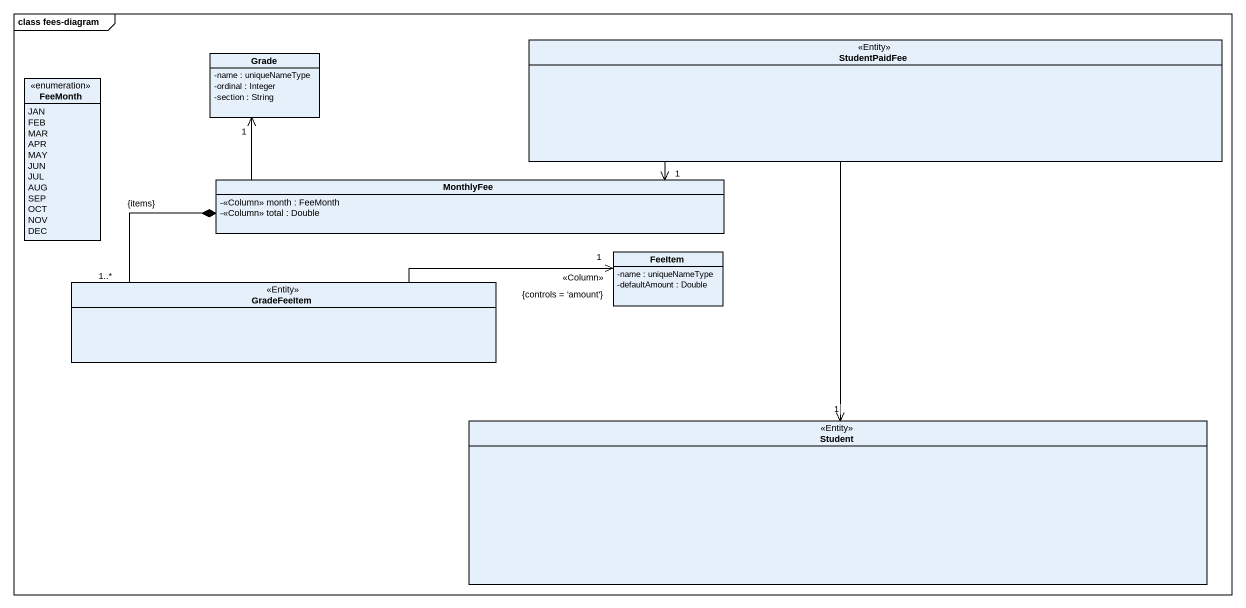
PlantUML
@startuml
mainframe class fees-diagram
hide circle
hide empty members
skinparam classAttributeIconSize 0
class Grade {
  -name : uniqueNameType
  -ordinal : Integer
  -section : String
}
class StudentPaidFee <<Entity>>
enum FeeMonth {
  JAN
  FEB
  MAR
  APR
  MAY
  JUN
  JUL
  AUG
  SEP
  OCT
  NOV
  DEC
}
class MonthlyFee {
  -<<Column>> month : FeeMonth
  -<<Column>> total : Double
}
class GradeFeeItem <<Entity>>
class FeeItem {
  -name : uniqueNameType
  -defaultAmount : Double
}
class Student <<Entity>>
StudentPaidFee -left-> "1" MonthlyFee
StudentPaidFee --> "1" Student
MonthlyFee -left-> "1" Grade
MonthlyFee *-- "1..*" GradeFeeItem : {items}
GradeFeeItem -right-> "1\n<<Column>>\n{controls = 'amount'}" FeeItem
@enduml
